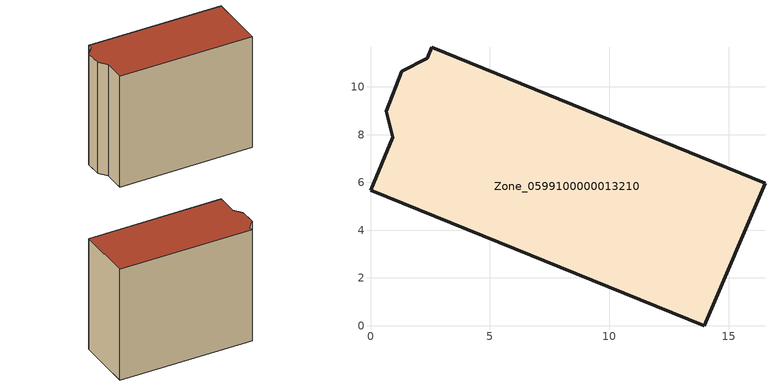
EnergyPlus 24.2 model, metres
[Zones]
Zone_0599100000013210
 floor ground (C_G): 1.32,10.66 2.38,11.21 2.57,11.66 16.53,5.97 13.99,0 0,5.67 0.93,7.89 0.65,8.99 z0
 wall outside (C_F): 2.38,11.21 1.32,10.66 0.65,8.99 0.93,7.89 0,5.67 13.99,0 16.53,5.97 2.57,11.66 2.38,11.21 z0:13
 roof outside (C_R): 0.93,7.89 0,5.67 13.99,0 16.53,5.97 2.57,11.66 2.38,11.21 1.32,10.66 0.65,8.99 z13
[BUILDING]
Pand.0599100000013210: North Axis=0; Terrain=City; Loads Convergence Tolerance Value=0.04; Temperature Convergence Tolerance Value=0.4; Solar Distribution=FullExterior; Maximum Number of Warmup Days=25; Minimum Number of Warmup Days=1
[Site:Location]
Rotterdam.The.Hague.AP_ZH_NLD Design_Conditions: Latitude=51.96; Longitude=4.45; Time Zone=1; Elevation=-4.5
[SITE:GROUNDTEMPERATURE:BUILDINGSURFACE]
18, 18, 18, 18, 18, 18, 18, 18, 18, 18, 18, 18
[MATERIAL] Thermal Absorptance=0.9; Solar Absorptance=0.7; Visible Absorptance=0.7
Name | Roughness | Thickness | Conductivity | Density | Specific Heat
G.TI.1946 | MediumSmooth | 0.15 | 1 | 540 | 1210
F.TI.1946 | Rough | 0.3 | 0.857143 | 1920 | 840
R.TI.1946 | MediumRough | 0.2 | 0.1 | 1500 | 1000
[CONSTRUCTION]
C_G: G.TI.1946
C_F: F.TI.1946
C_R: R.TI.1946
[ZONE]
Zone_0599100000013210: Type=1; Multiplier=1; Ceiling Height=Autocalculate; Volume=Autocalculate; Floor Area=autocalculate; Part of Total Floor Area=Yes
[ZONEINFILTRATION:DESIGNFLOWRATE]
Infil_Zone_0599100000013210: Zone or ZoneList or Space or SpaceList=Zone_0599100000013210; Schedule=AlwaysOn; Design Flow Rate Calculation Method=Flow/Area; Flow Rate per Floor Area=0.003; Constant Term Coefficient=1; Temperature Term Coefficient=0; Velocity Term Coefficient=0; Velocity Squared Term Coefficient=0
[HVACTEMPLATE:ZONE:IDEALLOADSAIRSYSTEM]
Zone_0599100000013210: Maximum Heating Supply Air Temperature=50; Minimum Cooling Supply Air Temperature=13; Maximum Heating Supply Air Humidity Ratio=0.0156; Minimum Cooling Supply Air Humidity Ratio=0.0077; Heating Limit=NoLimit; Cooling Limit=NoLimit; Dehumidification Control Type=ConstantSensibleHeatRatio; Cooling Sensible Heat Ratio=0.7; Dehumidification Setpoint=60; Humidification Control Type=None; Humidification Setpoint=30; Outdoor Air Method=None; Outdoor Air Flow Rate per Person=0.00944; Outdoor Air Flow Rate per Zone Floor Area=0; Outdoor Air Flow Rate per Zone=0; Demand Controlled Ventilation Type=None; Outdoor Air Economizer Type=NoEconomizer; Heat Recovery Type=None; Sensible Heat Recovery Effectiveness=0.7; Latent Heat Recovery Effectiveness=0.65
[ZONECONTROL:THERMOSTAT]
ThermostatControl_Zone_0599100000013210: Zone or ZoneList=Zone_0599100000013210; Control Type Schedule=DualSetpointControlType; Control 1=Thermostat_Zone_0599100000013210; Temperature Difference Between Cutout And Setpoint=0
[THERMOSTATSETPOINT:DUALSETPOINT]
Thermostat_Zone_0599100000013210: Heating Setpoint Temperature Schedule=HeatingSetpoint_Zone_0599100000013210; Cooling Setpoint Temperature Schedule=CoolingSetpoint_Zone_0599100000013210
[SCHEDULE:COMPACT]
HeatingSetpoint_Zone_0599100000013210: Through: 12/31, For: AllDays, Until: 24:00, 21
CoolingSetpoint_Zone_0599100000013210: Through: 12/31, For: AllDays, Until: 24:00, 24
DualSetpointControlType: Through: 12/31, For: AllDays, Until: 24:00, 4
AlwaysOn: Through: 12/31, For: AllDays, Until: 24:00, 1
